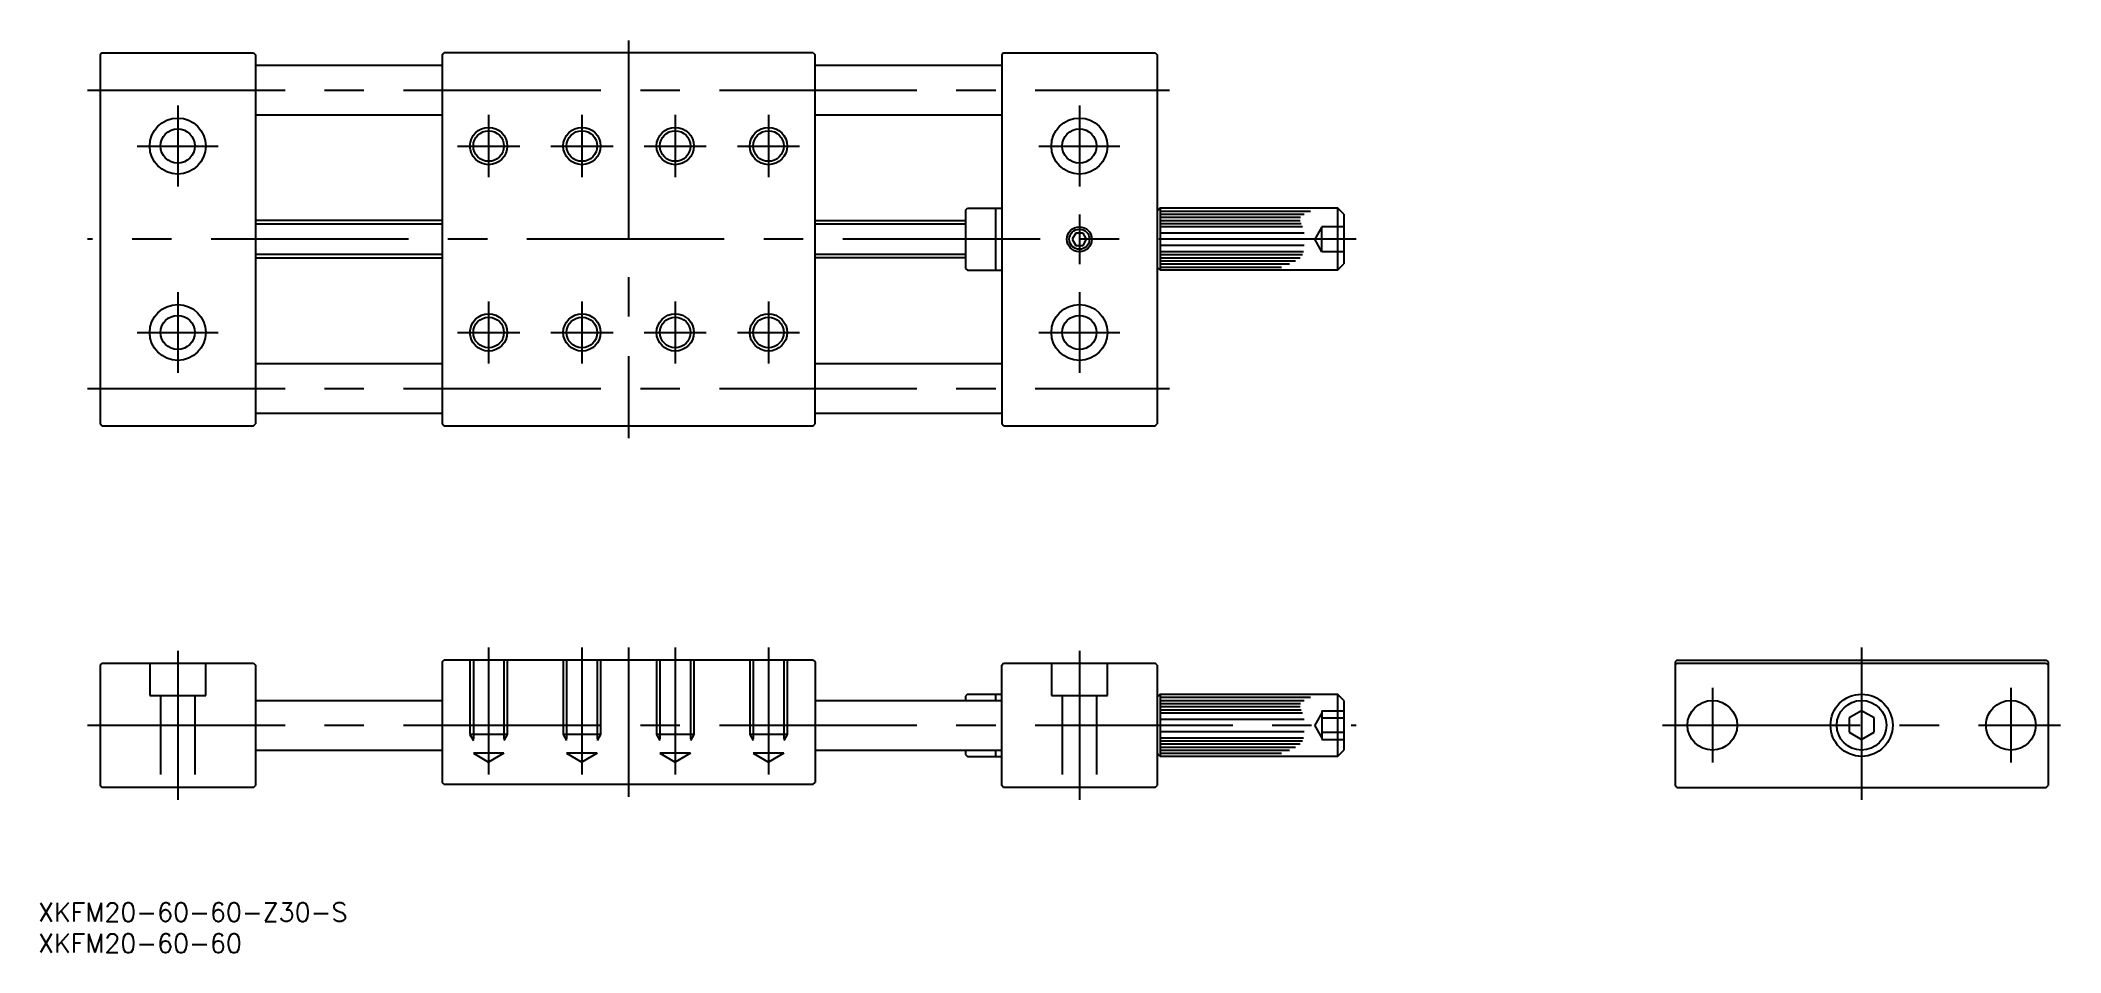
# Model space of a CAD drawing. Extents: x -293 to 32, y -37 to 110.
import ezdxf

# ---------------------------------------------------------------- set-up
doc = ezdxf.new("R2010")
doc.units = 0
doc.linetypes.add('CENTER', pattern=[50.8, 31.75, -6.35, 6.35, -6.35])
doc.linetypes.add('DASHED', pattern=[19.05, 12.7, -6.35])
doc.layers.get('0').update_dxf_attribs({"linetype": 'CONTINUOUS'})
doc.layers.add('CENTER', color=1, linetype='CONTINUOUS')
doc.styles.get("Standard").update_dxf_attribs({"font": 'txt.shx', "height": 3, "bigfont": 'bigfont.shx'})

msp = doc.modelspace()

# ---------------------------------------------------------------- linework, layer by layer
at = {"color": 7, "linetype": 'CONTINUOUS'}
for p, q in [((-282.99, 108.21), (-283.29, 107.91)), ((-283.29, 107.91), (-283.29, 48.51)), ((-282.99, 108.21), (-258.59, 108.21)), ((-258.59, 108.21), (-258.29, 107.91)), ((-258.29, 107.91), (-258.29, 48.51)), ((-228.29, 107.91), (-227.99, 108.21)), ((-228.29, 107.91), (-228.29, 48.51)), ((-168.59, 108.21), (-227.99, 108.21)), ((-168.59, 108.21), (-168.29, 107.91)), ((-168.29, 48.51), (-168.29, 107.91)), ((-137.99, 108.21), (-138.29, 107.91)), ((-138.29, 107.91), (-138.29, 48.51)), ((-137.99, 108.21), (-113.59, 108.21)), ((-113.59, 108.21), (-113.29, 107.91)), ((-113.29, 107.91), (-113.29, 48.51)), ((-258.29, 106.21), (-228.29, 106.21)), ((-168.29, 106.21), (-138.29, 106.21)), ((-258.29, 98.21), (-228.29, 98.21)), ((-168.29, 98.21), (-138.29, 98.21)), ((-144.09, 82.91), (-143.79, 83.21)), ((-144.09, 82.91), (-144.09, 73.51)), ((-143.79, 83.21), (-138.29, 83.21)), ((-139.29, 83.21), (-139.29, 73.21)), ((-112.79, 83.24), (-113.29, 82.74)), ((-112.79, 83.24), (-84.29, 83.24)), ((-112.79, 83.24), (-112.79, 73.24)), ((-112.79, 82.74), (-88.61, 82.74)), ((-112.79, 82.24), (-89.65, 82.24)), ((-112.79, 81.74), (-90.22, 81.74)), ((-112.79, 81.24), (-90.28, 81.24)), ((-84.29, 83.24), (-84.29, 73.24)), ((-83.29, 82.24), (-84.29, 83.24)), ((-83.29, 82.24), (-83.29, 74.24)), ((-228.29, 81.21), (-258.29, 81.21)), ((-168.29, 81.21), (-144.09, 81.21)), ((-126.37, 79.21), (-126.94, 78.21)), ((-126.94, 78.21), (-126.37, 77.21)), ((-125.21, 79.21), (-126.37, 79.21)), ((-124.63, 78.21), (-125.21, 79.21)), ((-125.21, 77.21), (-124.63, 78.21)), ((-112.79, 80.74), (-90.12, 80.74)), ((-112.79, 80.24), (-89.9, 80.24)), ((-112.79, 79.24), (-89.63, 79.24)), ((-258.29, 75.21), (-228.29, 75.21)), ((-144.09, 75.21), (-168.29, 75.21)), ((-126.37, 77.21), (-125.21, 77.21)), ((-112.79, 77.24), (-89.62, 77.24)), ((-112.79, 76.24), (-89.75, 76.24)), ((-112.79, 75.74), (-89.92, 75.74)), ((-112.79, 75.24), (-90.27, 75.24)), ((-112.79, 74.74), (-91.02, 74.74)), ((-144.09, 73.51), (-143.79, 73.21)), ((-143.79, 73.21), (-138.29, 73.21)), ((-112.79, 73.24), (-113.29, 73.74)), ((-112.79, 74.24), (-92.02, 74.24)), ((-112.79, 73.74), (-93.27, 73.74)), ((-84.29, 73.24), (-112.79, 73.24)), ((-84.29, 73.24), (-83.29, 74.24)), ((-258.29, 58.21), (-228.29, 58.21)), ((-168.29, 58.21), (-138.29, 58.21)), ((-258.29, 50.21), (-228.29, 50.21)), ((-168.29, 50.21), (-138.29, 50.21)), ((-282.99, 48.21), (-283.29, 48.51)), ((-282.99, 48.21), (-258.59, 48.21)), ((-258.59, 48.21), (-258.29, 48.51)), ((-227.99, 48.21), (-228.29, 48.51)), ((-227.99, 48.21), (-168.59, 48.21)), ((-168.59, 48.21), (-168.29, 48.51)), ((-137.99, 48.21), (-138.29, 48.51)), ((-137.99, 48.21), (-113.59, 48.21)), ((-113.59, 48.21), (-113.29, 48.51)), ((-283.29, 9.7), (-282.99, 10)), ((-282.99, 10), (-258.59, 10)), ((-258.59, 10), (-258.29, 9.7)), ((-228.29, 10.2), (-227.99, 10.5)), ((-228.29, 10.2), (-228.29, -9.2)), ((-168.59, 10.5), (-227.99, 10.5)), ((-217.99, 10.5), (-224.93, 10.5)), ((-168.59, 10.5), (-168.29, 10.2)), ((-168.29, 10.2), (-168.29, -9.2)), ((-138.29, 9.7), (-137.99, 10)), ((-137.99, 10), (-113.59, 10)), ((-113.29, 9.7), (-113.59, 10)), ((-29.7, 10.5), (-30, 10.2)), ((-30, 10.2), (-30, -9.7)), ((-29.7, 10), (-30, 9.7)), ((-29.7, 10.5), (29.7, 10.5)), ((-29.7, 10), (29.7, 10)), ((29.7, 10.5), (30, 10.2)), ((29.7, 10), (30, 9.7)), ((30, 10.2), (30, -9.7)), ((-283.29, 9.7), (-283.29, -9.7)), ((-258.29, 9.7), (-258.29, -9.7)), ((-138.29, -9.7), (-138.29, 9.7)), ((-113.29, 9.7), (-113.29, -9.7)), ((-113.29, 9.7), (-113.29, -9.7)), ((-258.29, 4), (-228.29, 4)), ((-168.29, 4), (-138.29, 4)), ((-143.79, 5), (-144.09, 4.7)), ((-144.09, 4.7), (-144.09, 4)), ((-143.79, 5), (-138.29, 5)), ((-139.29, 5), (-139.29, 4)), ((-112.79, 5), (-113.29, 4.5)), ((-112.79, 5), (-84.29, 5)), ((-112.79, 5), (-112.79, -5)), ((-112.79, 4.5), (-88.61, 4.5)), ((-112.79, 4), (-89.65, 4)), ((-112.79, 3.5), (-90.22, 3.5)), ((-84.29, 5), (-84.29, -5)), ((-83.29, 4), (-84.29, 5)), ((-83.29, 4), (-83.29, -4)), ((-112.79, 3), (-90.28, 3)), ((-112.79, 2.5), (-90.12, 2.5)), ((-112.79, 2), (-89.9, 2)), ((-112.79, 1), (-89.63, 1)), ((0, 2.34), (-2, 1.18)), ((-2, 1.18), (-2, -1.12)), ((2, 1.18), (0, 2.34)), ((2, -1.12), (2, 1.18)), ((-112.79, -1), (-89.62, -1)), ((-112.79, -2), (-89.75, -2)), ((-112.79, -2.5), (-89.92, -2.5)), ((-112.79, -3), (-90.27, -3)), ((-2, -1.12), (0, -2.28)), ((0, -2.28), (2, -1.12)), ((-258.29, -4), (-228.29, -4)), ((-168.29, -4), (-138.29, -4)), ((-144.09, -4), (-144.09, -4.7)), ((-144.09, -4.7), (-143.79, -5)), ((-143.79, -5), (-138.29, -5)), ((-139.29, -4), (-139.29, -5)), ((-112.79, -5), (-113.29, -4.5)), ((-112.79, -3.5), (-91.02, -3.5)), ((-112.79, -4), (-92.02, -4)), ((-112.79, -4.5), (-93.27, -4.5)), ((-84.29, -5), (-112.79, -5)), ((-84.29, -5), (-83.29, -4)), ((-282.99, -10), (-283.29, -9.7)), ((-258.59, -10), (-258.29, -9.7)), ((-227.99, -9.5), (-228.29, -9.2)), ((-227.99, -9.5), (-168.59, -9.5)), ((-168.59, -9.5), (-168.29, -9.2)), ((-137.99, -10), (-138.29, -9.7)), ((-113.59, -10), (-113.29, -9.7)), ((-29.7, -10), (-30, -9.7)), ((29.7, -10), (30, -9.7)), ((-258.59, -10), (-282.99, -10)), ((-113.59, -10), (-137.99, -10)), ((-29.7, -10), (29.7, -10))]:
    msp.add_line(p, q, dxfattribs=at)
at = {"color": 3, "linetype": 'CONTINUOUS'}
for p, q in [((-258.29, 80.67), (-228.29, 80.67)), ((-168.29, 80.67), (-144.09, 80.67)), ((-228.29, 75.75), (-258.29, 75.75)), ((-144.09, 75.75), (-168.29, 75.75))]:
    msp.add_line(p, q, dxfattribs=at)
at = {"color": 3, "linetype": 'DASHED'}
for p, q in [((-86.79, 76.21), (-87.95, 78.21)), ((-86.79, 80.21), (-87.94, 78.21)), ((-86.79, 76.21), (-86.79, 80.21)), ((-83.29, 80.21), (-86.79, 80.21)), ((-83.29, 78.21), (-86.79, 78.21)), ((-83.29, 76.21), (-86.79, 76.21)), ((-275.29, 10), (-275.29, 4.8)), ((-266.29, 4.8), (-266.29, 10)), ((-223.79, 10.5), (-223.79, -1.5)), ((-223.25, 10.5), (-223.25, -4.5)), ((-218.33, 10.5), (-218.33, -4.5)), ((-217.79, 10.5), (-217.79, -1.5)), ((-208.79, 10.5), (-208.79, -1.5)), ((-208.25, 10.5), (-208.25, -4.5)), ((-203.33, 10.5), (-203.33, -4.5)), ((-202.79, 10.5), (-202.79, -1.5)), ((-193.79, 10.5), (-193.79, -1.5)), ((-193.25, 10.5), (-193.25, -4.5)), ((-188.33, 10.5), (-188.33, -4.5)), ((-187.79, 10.5), (-187.79, -1.5)), ((-178.79, 10.5), (-178.79, -1.5)), ((-178.25, 10.5), (-178.25, -4.5)), ((-173.33, 10.5), (-173.33, -4.5)), ((-172.79, 10.5), (-172.79, -1.5)), ((-130.29, 10), (-130.29, 4.8)), ((-121.29, 4.8), (-121.29, 10)), ((-275.29, 4.8), (-266.29, 4.8)), ((-273.54, 4.8), (-273.54, -10)), ((-268.04, 4.8), (-268.04, -10)), ((-130.29, 4.8), (-121.29, 4.8)), ((-128.54, 4.8), (-128.54, -10)), ((-123.04, 4.8), (-123.04, -10)), ((-86.79, -1.98), (-87.95, 0.03)), ((-86.79, 2.02), (-87.94, 0.02)), ((-86.79, 2.34), (-86.79, -2.28)), ((-86.79, 2.34), (-83.29, 2.34)), ((-86.79, 1.18), (-83.29, 1.18)), ((-217.79, -1.5), (-223.79, -1.5)), ((-223.79, -1.5), (-223.25, -2.44)), ((-217.79, -1.5), (-218.33, -2.44)), ((-202.79, -1.5), (-208.79, -1.5)), ((-208.79, -1.5), (-208.25, -2.44)), ((-202.79, -1.5), (-203.33, -2.44)), ((-187.79, -1.5), (-193.79, -1.5)), ((-193.79, -1.5), (-193.25, -2.44)), ((-187.79, -1.5), (-188.33, -2.44)), ((-172.79, -1.5), (-178.79, -1.5)), ((-178.79, -1.5), (-178.25, -2.44)), ((-172.79, -1.5), (-173.33, -2.44)), ((-86.79, -1.12), (-83.29, -1.12)), ((-86.79, -2.28), (-83.29, -2.28)), ((-218.33, -4.5), (-223.25, -4.5)), ((-223.25, -4.5), (-220.79, -5.92)), ((-218.33, -4.5), (-220.79, -5.92)), ((-203.33, -4.5), (-208.25, -4.5)), ((-208.25, -4.5), (-205.79, -5.92)), ((-203.33, -4.5), (-205.79, -5.92)), ((-188.33, -4.5), (-193.25, -4.5)), ((-193.25, -4.5), (-190.79, -5.92)), ((-188.33, -4.5), (-190.79, -5.92)), ((-173.33, -4.5), (-178.25, -4.5)), ((-178.25, -4.5), (-175.79, -5.92)), ((-173.33, -4.5), (-175.79, -5.92))]:
    msp.add_line(p, q, dxfattribs=at)
at = {"color": 7, "linetype": 'CONTINUOUS'}
for centre, radius in [((-270.79, 93.21), 4.5), ((-125.79, 93.21), 4.5), ((-270.79, 93.21), 2.75), ((-220.79, 93.21), 2.46), ((-205.79, 93.21), 2.46), ((-190.79, 93.21), 2.46), ((-175.79, 93.21), 2.46), ((-125.79, 93.21), 2.75), ((-125.79, 78.21), 1.62), ((-270.79, 63.21), 4.5), ((-270.79, 63.21), 2.75), ((-220.79, 63.21), 2.46), ((-205.79, 63.21), 2.46), ((-190.79, 63.21), 2.46), ((-175.79, 63.21), 2.46), ((-125.79, 63.21), 4.5), ((-125.79, 63.21), 2.75), ((-24, 0), 4), ((0, 0), 5), ((0, 0), 4), ((24, 0), 4)]:
    msp.add_circle(centre, radius, dxfattribs=at)
at = {"color": 3, "linetype": 'CONTINUOUS'}
for centre, radius in [((-220.79, 93.21), 3), ((-205.79, 93.21), 3), ((-190.79, 93.21), 3), ((-175.79, 93.21), 3), ((-125.79, 78.21), 2), ((-220.79, 63.21), 3), ((-205.79, 63.21), 3), ((-190.79, 63.21), 3), ((-175.79, 63.21), 3)]:
    msp.add_circle(centre, radius, dxfattribs=at)
at = {"layer": 'CENTER', "color": 1, "linetype": 'CENTER'}
for p, q in [((-198.29, 110.21), (-198.29, 46.21)), ((-285.29, 102.21), (-111.29, 102.21)), ((-270.79, 99.71), (-270.79, 86.71)), ((-220.79, 98.21), (-220.79, 88.21)), ((-205.79, 98.21), (-205.79, 88.21)), ((-190.79, 98.21), (-190.79, 88.21)), ((-175.79, 98.21), (-175.79, 88.21)), ((-125.79, 99.71), (-125.79, 86.71)), ((-277.29, 93.21), (-264.29, 93.21)), ((-225.79, 93.21), (-215.79, 93.21)), ((-210.79, 93.21), (-200.79, 93.21)), ((-195.79, 93.21), (-185.79, 93.21)), ((-180.79, 93.21), (-170.79, 93.21)), ((-132.29, 93.21), (-119.29, 93.21)), ((-125.79, 82.21), (-125.79, 74.21)), ((-81.29, 78.21), (-285.29, 78.21)), ((-270.79, 69.71), (-270.79, 56.71)), ((-125.79, 69.71), (-125.79, 56.71)), ((-220.79, 68.21), (-220.79, 58.21)), ((-205.79, 68.21), (-205.79, 58.21)), ((-190.79, 68.21), (-190.79, 58.21)), ((-175.79, 68.21), (-175.79, 58.21)), ((-277.29, 63.21), (-264.29, 63.21)), ((-225.79, 63.21), (-215.79, 63.21)), ((-210.79, 63.21), (-200.79, 63.21)), ((-195.79, 63.21), (-185.79, 63.21)), ((-180.79, 63.21), (-170.79, 63.21)), ((-132.29, 63.21), (-119.29, 63.21)), ((-285.29, 54.21), (-111.29, 54.21)), ((-270.79, 12), (-270.79, -12)), ((-220.79, 12.5), (-220.79, -7.92)), ((-205.79, 12.5), (-205.79, -7.92)), ((-198.29, 12.5), (-198.29, -11.5)), ((-190.79, 12.5), (-190.79, -7.92)), ((-175.79, 12.5), (-175.79, -7.92)), ((-125.79, 12), (-125.79, -12)), ((0, 12.5), (0, -12)), ((-24, 6), (-24, -6)), ((24, 6), (24, -6)), ((-285.29, 0), (-81.29, 0)), ((-32, 0), (32, 0))]:
    msp.add_line(p, q, dxfattribs=at)

# ---------------------------------------------------------------- texts
at = {"color": 7, "linetype": 'CONTINUOUS'}
for s, p in [('XKFM20-60-60-Z30-S', (-293.26, -31.58)), ('XKFM20-60-60', (-293.26, -36.58))]:
    msp.add_text(s, height=3, dxfattribs=at).set_placement(p)

doc.saveas('drawing.dxf')
